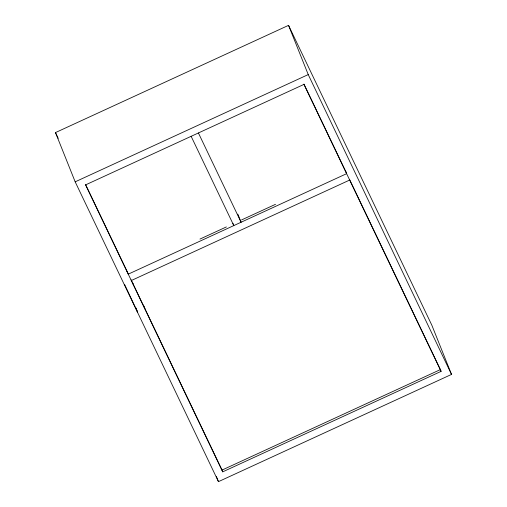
<?xml version="1.0" encoding="UTF-8"?>
<svg xmlns="http://www.w3.org/2000/svg" width="507" height="507" viewBox="0 0 507 507"><rect width="100%" height="100%" fill="white"/><g stroke="black" fill="none" stroke-linecap="round" stroke-linejoin="round"><path stroke-width="0.76" d="M55.478 132.587L288.54 25.35L431.825 325.171L451.522 374.413L218.46 481.65L75.175 181.829L55.478 132.587L58.21 138.303M75.175 181.829L308.231 74.586L288.54 25.35M199.973 239.076L226.363 226.933M241.63 219.905L275.529 204.308M131.307 280.536L349.678 180.048M349.659 179.719L440.399 369.597L222.028 470.078L131.085 279.782M441.103 371.358L303.966 84.396L85.594 184.884L222.731 471.84L441.103 371.358L440.399 369.597M308.231 74.586L451.522 374.413M303.94 84.067L345.901 171.867M198.414 132.967L241.085 222.243L237.846 214.157M191.139 136.313L233.803 225.59L232.922 223.384M85.569 184.542L127.688 272.677M345.749 171.467L346.63 173.673L128.258 274.154L127.08 271.22M221.439 468.62L222.731 471.84M216.4 476.504L218.46 481.65M143.481 305.132L144.932 308.757M132.542 282.595L133.119 284.047M135.844 307.781L137.587 312.135L124.614 284.522"/></g></svg>
